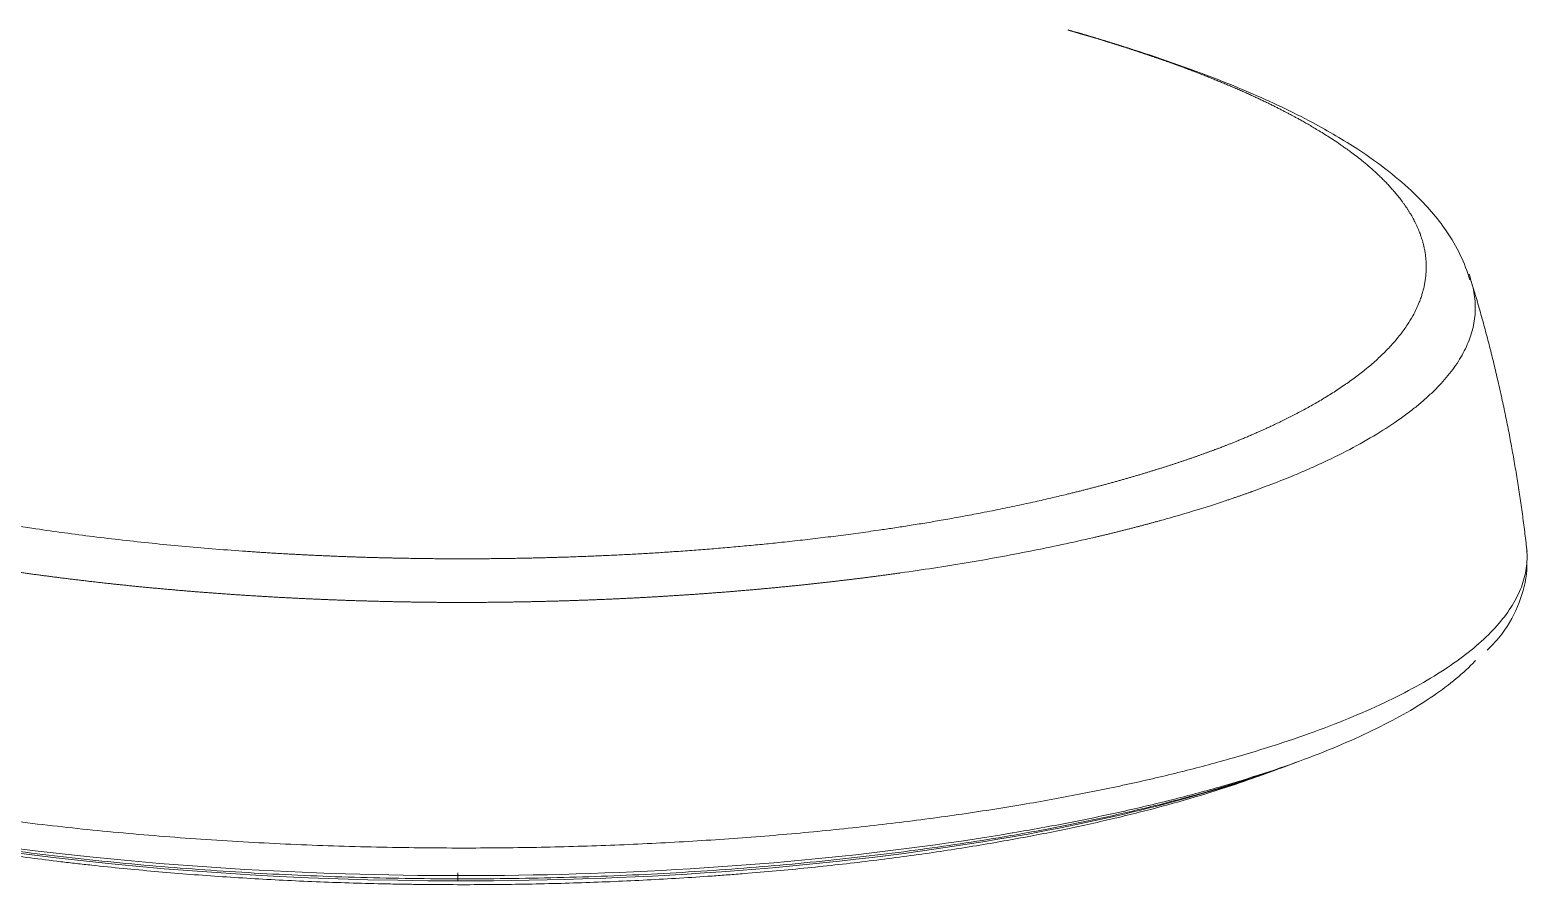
# Model space of a CAD drawing. Extents: x 12185 to 15344, y -91 to 2224.
# Drawn here: x 14115.8 to 14206.6, y 1997.7 to 2049.8 of the extents above; entities that cross this region are included whole.
import ezdxf

# ---------------------------------------------------------------- set-up
doc = ezdxf.new("R2010")
doc.units = 0
doc.header["$LTSCALE"] = 10
doc.header["$MEASUREMENT"] = 0
doc.layers.add('1', color=7, linetype='CONTINUOUS')

msp = doc.modelspace()

# ---------------------------------------------------------------- linework, layer by layer
at = {"layer": '1', "color": 7, "linetype": 'Continuous', "lineweight": 18}
for p, q in [((14191.724, 2004.993), (14192.744, 2005.365)), ((14190.337, 2004.486), (14191.436, 2004.888))]:
    msp.add_line(p, q, dxfattribs=at)
at = {"layer": '1', "color": 7, "linetype": 'Continuous', "lineweight": 13}
msp.add_line((14141.73, 1998.121), (14141.73, 1998.61), dxfattribs=at)
at = {"layer": '1', "color": 7, "linetype": 'Continuous', "lineweight": 18}
for centre, major_axis, ratio, start_param, end_param in [((14141.753, 2015.914), (63.726, -0.081), 0.274163, 3.495909, 5.26843), ((14141.752, 2015.138), (-62.05, 0.079), 0.274195, 0.641925, 1.570782), ((14141.752, 2015.138), (-62.05, 0.079), 0.274195, 2.127167, 2.49965), ((14141.752, 2015.138), (-62.05, 0.079), 0.274195, 1.570782, 2.127167)]:
    msp.add_ellipse(centre, major_axis=major_axis, ratio=ratio, start_param=start_param, end_param=end_param, dxfattribs=at)
for points, knots in [([(14203.136, 2034.602), (14202.836, 2035.629), (14201.989, 2037.418), (14200.058, 2039.637), (14198.19, 2041.25), (14196.199, 2042.669), (14193.438, 2044.292), (14189.555, 2046.137), (14184.626, 2048.009), (14180.747, 2049.2), (14178.739, 2049.756)], [0, 0, 0, 0, 0.148462, 0.269385, 0.349428, 0.435939, 0.547753, 0.684493, 0.845524, 1, 1, 1, 1]), ([(14203.231, 2034.486), (14203.241, 2034.453), (14203.25, 2034.42), (14203.362, 2034.028), (14203.426, 2033.669), (14203.507, 2032.597), (14203.413, 2031.89), (14203.125, 2031.024), (14203.059, 2030.851), (14202.91, 2030.508), (14202.744, 2030.167), (14202.546, 2029.83), (14202.333, 2029.496), (14202.218, 2029.33), (14201.854, 2028.837), (14201.581, 2028.514), (14201.126, 2028.034), (14200.967, 2027.875), (14200.634, 2027.558), (14200.286, 2027.241), (14199.904, 2026.927), (14199.505, 2026.612), (14199.297, 2026.454), (14198.647, 2025.983), (14198.178, 2025.669), (14196.668, 2024.734), (14195.523, 2024.119), (14193.92, 2023.371), (14193.591, 2023.223), (14192.916, 2022.928), (14192.57, 2022.782), (14191.506, 2022.346), (14190.764, 2022.061), (14189.989, 2021.781)], [0, 0, 0, 0, 0.006989, 0.006989, 0.083375, 0.083375, 0.236146, 0.236146, 0.274338, 0.274338, 0.312531, 0.350724, 0.350724, 0.388916, 0.388916, 0.465302, 0.465302, 0.503495, 0.503495, 0.541687, 0.57988, 0.57988, 0.618073, 0.618073, 0.694458, 0.694458, 0.847229, 0.847229, 0.885422, 0.885422, 0.923615, 0.923615, 1, 1, 1, 1]), ([(14141.755, 2017.674), (14141.712, 2017.674), (14141.625, 2017.674), (14141.492, 2017.675), (14141.353, 2017.675), (14141.209, 2017.676), (14141.06, 2017.677), (14140.905, 2017.678), (14140.745, 2017.679), (14140.581, 2017.68), (14140.411, 2017.681), (14140.235, 2017.683), (14140.055, 2017.685), (14139.869, 2017.687), (14139.678, 2017.689), (14139.482, 2017.691), (14139.281, 2017.694), (14139.075, 2017.697), (14138.863, 2017.701), (14138.646, 2017.704), (14138.424, 2017.708), (14138.197, 2017.713), (14137.965, 2017.717), (14137.728, 2017.723), (14137.485, 2017.728), (14137.238, 2017.734), (14136.985, 2017.741), (14136.727, 2017.748), (14136.464, 2017.755), (14136.196, 2017.763), (14135.923, 2017.771), (14135.644, 2017.78), (14135.361, 2017.79), (14135.073, 2017.8), (14134.779, 2017.811), (14134.481, 2017.822), (14134.178, 2017.835), (14133.869, 2017.847), (14133.556, 2017.861), (14133.238, 2017.875), (14132.915, 2017.89), (14132.587, 2017.906), (14132.254, 2017.923), (14131.916, 2017.941), (14131.574, 2017.959), (14131.226, 2017.978), (14130.874, 2017.999), (14130.518, 2018.02), (14130.156, 2018.042), (14129.79, 2018.065), (14129.419, 2018.09), (14129.044, 2018.115), (14128.173, 2018.176), (14126.815, 2018.279), (14124.981, 2018.437), (14123.166, 2018.613), (14121.37, 2018.807), (14119.595, 2019.019), (14117.843, 2019.247), (14116.519, 2019.435), (14115.586, 2019.576), (14115.011, 2019.664), (14114.374, 2019.765), (14113.677, 2019.88), (14112.921, 2020.008), (14112.107, 2020.151), (14111.239, 2020.31), (14110.274, 2020.494), (14109.262, 2020.695), (14108.246, 2020.906), (14107.311, 2021.109), (14106.454, 2021.302), (14105.672, 2021.485), (14105.103, 2021.622), (14104.722, 2021.716), (14104.502, 2021.771), (14104.285, 2021.825), (14104.069, 2021.88), (14103.855, 2021.934), (14103.643, 2021.989), (14103.432, 2022.044), (14103.224, 2022.099), (14103.017, 2022.154), (14102.812, 2022.209), (14102.609, 2022.264), (14102.407, 2022.319), (14102.207, 2022.374), (14102.009, 2022.429), (14101.813, 2022.484), (14101.618, 2022.539), (14101.425, 2022.594), (14101.234, 2022.649), (14101.044, 2022.704), (14100.856, 2022.759), (14100.67, 2022.814), (14100.486, 2022.869), (14100.303, 2022.923), (14100.122, 2022.978), (14099.942, 2023.033), (14099.765, 2023.088), (14099.588, 2023.143), (14099.414, 2023.197), (14099.241, 2023.252), (14099.07, 2023.306), (14098.9, 2023.361), (14098.732, 2023.415), (14098.565, 2023.469), (14098.401, 2023.523), (14098.237, 2023.578), (14098.075, 2023.632), (14097.915, 2023.686), (14097.756, 2023.739), (14097.599, 2023.793), (14097.444, 2023.847), (14097.289, 2023.9), (14097.137, 2023.954), (14096.985, 2024.007), (14096.836, 2024.06), (14096.687, 2024.114), (14096.54, 2024.167), (14096.395, 2024.219), (14096.251, 2024.272), (14096.108, 2024.325), (14095.967, 2024.377), (14095.828, 2024.43), (14095.689, 2024.482), (14095.598, 2024.517), (14095.552, 2024.534)], [0, 0, 0, 0, 0.002415, 0.004928, 0.007538, 0.010247, 0.013055, 0.01596, 0.018963, 0.022064, 0.025264, 0.028561, 0.031957, 0.03545, 0.039042, 0.042732, 0.04652, 0.050406, 0.05439, 0.058473, 0.062653, 0.066932, 0.071309, 0.075784, 0.080357, 0.085029, 0.089799, 0.094667, 0.099633, 0.104697, 0.10986, 0.115121, 0.12048, 0.125938, 0.131493, 0.137147, 0.142899, 0.148749, 0.154697, 0.160744, 0.166888, 0.17313, 0.179471, 0.18591, 0.192447, 0.199082, 0.205816, 0.212648, 0.219578, 0.226607, 0.233734, 0.240959, 0.248283, 0.284076, 0.319869, 0.355662, 0.391458, 0.427257, 0.463059, 0.49886, 0.509576, 0.521677, 0.535164, 0.550038, 0.566298, 0.583945, 0.602979, 0.623399, 0.648024, 0.671127, 0.692708, 0.712766, 0.731304, 0.748322, 0.753671, 0.758996, 0.764299, 0.769579, 0.774836, 0.78007, 0.785282, 0.79047, 0.795636, 0.800778, 0.805898, 0.810994, 0.816068, 0.821119, 0.826147, 0.831152, 0.836133, 0.841092, 0.846028, 0.850941, 0.855831, 0.860698, 0.865541, 0.870362, 0.875159, 0.879933, 0.884684, 0.889411, 0.894115, 0.898796, 0.903452, 0.908086, 0.912696, 0.917282, 0.921845, 0.926385, 0.930901, 0.935394, 0.939864, 0.944311, 0.948734, 0.953134, 0.957511, 0.961864, 0.966195, 0.970502, 0.974786, 0.979046, 0.983284, 0.987498, 0.991688, 0.995856, 1, 1, 1, 1]), ([(14187.976, 2024.413), (14187.951, 2024.403), (14187.901, 2024.384), (14187.825, 2024.356), (14187.748, 2024.327), (14187.672, 2024.298), (14187.594, 2024.27), (14187.517, 2024.241), (14187.439, 2024.212), (14187.36, 2024.183), (14187.281, 2024.154), (14187.202, 2024.126), (14187.122, 2024.097), (14187.042, 2024.068), (14186.961, 2024.039), (14186.88, 2024.01), (14186.799, 2023.98), (14186.717, 2023.951), (14186.634, 2023.922), (14186.551, 2023.893), (14186.468, 2023.864), (14186.384, 2023.835), (14186.3, 2023.805), (14186.215, 2023.776), (14186.13, 2023.747), (14186.045, 2023.717), (14185.959, 2023.688), (14185.872, 2023.658), (14185.785, 2023.629), (14185.698, 2023.6), (14185.61, 2023.57), (14185.521, 2023.541), (14185.433, 2023.511), (14185.343, 2023.481), (14185.254, 2023.452), (14185.163, 2023.422), (14185.073, 2023.393), (14184.981, 2023.363), (14184.89, 2023.333), (14184.798, 2023.303), (14184.705, 2023.274), (14184.612, 2023.244), (14184.518, 2023.214), (14184.424, 2023.184), (14184.329, 2023.154), (14184.234, 2023.125), (14184.139, 2023.095), (14184.043, 2023.065), (14183.946, 2023.035), (14183.849, 2023.005), (14183.751, 2022.975), (14183.653, 2022.945), (14183.555, 2022.915), (14183.456, 2022.885), (14183.356, 2022.855), (14183.256, 2022.825), (14183.155, 2022.795), (14183.054, 2022.765), (14182.953, 2022.735), (14182.85, 2022.705), (14182.748, 2022.675), (14182.645, 2022.645), (14182.541, 2022.615), (14182.437, 2022.585), (14182.332, 2022.554), (14182.227, 2022.524), (14182.121, 2022.494), (14182.015, 2022.464), (14181.908, 2022.434), (14181.8, 2022.404), (14181.693, 2022.374), (14181.584, 2022.344), (14181.475, 2022.314), (14181.366, 2022.284), (14181.256, 2022.254), (14181.145, 2022.223), (14181.034, 2022.193), (14180.923, 2022.163), (14180.811, 2022.133), (14180.698, 2022.103), (14180.585, 2022.073), (14180.471, 2022.043), (14180.357, 2022.013), (14180.242, 2021.983), (14180.127, 2021.953), (14180.011, 2021.923), (14179.894, 2021.893), (14179.777, 2021.863), (14179.66, 2021.833), (14179.542, 2021.803), (14179.423, 2021.774), (14179.304, 2021.744), (14179.184, 2021.714), (14179.064, 2021.684), (14178.943, 2021.654), (14178.822, 2021.624), (14178.7, 2021.595), (14178.334, 2021.506), (14177.689, 2021.353), (14176.723, 2021.132), (14175.647, 2020.897), (14174.457, 2020.649), (14173.263, 2020.414), (14172.118, 2020.2), (14171.08, 2020.015), (14170.089, 2019.847), (14169.147, 2019.694), (14168.255, 2019.555), (14167.277, 2019.41), (14166.189, 2019.256), (14164.969, 2019.094), (14163.737, 2018.94), (14162.493, 2018.794), (14161.309, 2018.665), (14160.188, 2018.551), (14159.131, 2018.45), (14158.068, 2018.355), (14156.999, 2018.266), (14155.925, 2018.183), (14154.9, 2018.11), (14153.923, 2018.045), (14152.997, 2017.989), (14152.068, 2017.938), (14151.137, 2017.891), (14150.202, 2017.849), (14149.266, 2017.812), (14148.598, 2017.788), (14148.199, 2017.775), (14148.067, 2017.771), (14147.932, 2017.767), (14147.794, 2017.763), (14147.652, 2017.759), (14147.506, 2017.755), (14147.357, 2017.75), (14147.205, 2017.746), (14147.049, 2017.742), (14146.889, 2017.738), (14146.726, 2017.734), (14146.559, 2017.73), (14146.389, 2017.726), (14146.216, 2017.722), (14146.038, 2017.718), (14145.858, 2017.714), (14145.674, 2017.711), (14145.486, 2017.707), (14145.294, 2017.704), (14145.1, 2017.7), (14144.901, 2017.697), (14144.699, 2017.694), (14144.494, 2017.691), (14144.285, 2017.689), (14144.073, 2017.686), (14143.857, 2017.684), (14143.637, 2017.682), (14143.414, 2017.68), (14143.188, 2017.678), (14142.957, 2017.677), (14142.724, 2017.676), (14142.487, 2017.675), (14142.246, 2017.674), (14142.002, 2017.674), (14141.838, 2017.674), (14141.755, 2017.674)], [0, 0, 0, 0, 0.002284, 0.004575, 0.006874, 0.009179, 0.011492, 0.013811, 0.016138, 0.018472, 0.020813, 0.023161, 0.025517, 0.027879, 0.030249, 0.032625, 0.035009, 0.0374, 0.039798, 0.042203, 0.044615, 0.047034, 0.049461, 0.051894, 0.054334, 0.056782, 0.059237, 0.061699, 0.064168, 0.066644, 0.069127, 0.071617, 0.074115, 0.076619, 0.079131, 0.08165, 0.084176, 0.086709, 0.089249, 0.091797, 0.094352, 0.096913, 0.099483, 0.102059, 0.104642, 0.107233, 0.109831, 0.112436, 0.115048, 0.117667, 0.120293, 0.122927, 0.125568, 0.128215, 0.13087, 0.133532, 0.136201, 0.138877, 0.141561, 0.144251, 0.146948, 0.149652, 0.152364, 0.155082, 0.157808, 0.16054, 0.16328, 0.166026, 0.16878, 0.17154, 0.174308, 0.177082, 0.179864, 0.182653, 0.185448, 0.188251, 0.191061, 0.193878, 0.196701, 0.199532, 0.20237, 0.205215, 0.208066, 0.210925, 0.213791, 0.216664, 0.219544, 0.22243, 0.225324, 0.228225, 0.231133, 0.234048, 0.236969, 0.239898, 0.242834, 0.245777, 0.248726, 0.251683, 0.272281, 0.295071, 0.320054, 0.347231, 0.376604, 0.400524, 0.423179, 0.444568, 0.46469, 0.483548, 0.50114, 0.52623, 0.551321, 0.57641, 0.601499, 0.626584, 0.647442, 0.668298, 0.689154, 0.710011, 0.730868, 0.751725, 0.769497, 0.787269, 0.80504, 0.82281, 0.840579, 0.858348, 0.876118, 0.878539, 0.881026, 0.883579, 0.886198, 0.888882, 0.891632, 0.894448, 0.897329, 0.900277, 0.90329, 0.906368, 0.909513, 0.912723, 0.915999, 0.919341, 0.922748, 0.926222, 0.929761, 0.933366, 0.937036, 0.940773, 0.944575, 0.948443, 0.952377, 0.956376, 0.960442, 0.964573, 0.968771, 0.973034, 0.977363, 0.981759, 0.98622, 0.990747, 0.995341, 1, 1, 1, 1]), ([(14141.695, 2000.119), (14139.949, 2000.121), (14138.203, 2000.142), (14134.723, 2000.223), (14132.989, 2000.283), (14129.543, 2000.44), (14127.832, 2000.538), (14124.443, 2000.772), (14122.766, 2000.907), (14119.456, 2001.214), (14117.823, 2001.386), (14114.614, 2001.766), (14113.037, 2001.973), (14109.948, 2002.422), (14108.437, 2002.664), (14105.491, 2003.18), (14104.055, 2003.454), (14101.269, 2004.033), (14099.919, 2004.338), (14097.311, 2004.977), (14096.055, 2005.31), (14093.643, 2006.004), (14092.489, 2006.365), (14090.289, 2007.11), (14089.244, 2007.494), (14087.27, 2008.285), (14086.341, 2008.691), (14084.606, 2009.523), (14083.8, 2009.948), (14082.315, 2010.815), (14081.637, 2011.257), (14080.411, 2012.153), (14079.865, 2012.609), (14078.907, 2013.529), (14078.497, 2013.995), (14077.813, 2014.933), (14077.541, 2015.406), (14077.136, 2016.356), (14077.003, 2016.833), (14076.89, 2017.706), (14076.887, 2018.101), (14076.932, 2018.496)], [0, 0, 0, 0, 0.050438, 0.050438, 0.100875, 0.100875, 0.151313, 0.151313, 0.20175, 0.20175, 0.252188, 0.252188, 0.302625, 0.302625, 0.353063, 0.353063, 0.4035, 0.4035, 0.453938, 0.453938, 0.504375, 0.504375, 0.554813, 0.554813, 0.605251, 0.605251, 0.655688, 0.655688, 0.706126, 0.706126, 0.756563, 0.756563, 0.807001, 0.807001, 0.857438, 0.857438, 0.907876, 0.907876, 0.958313, 0.958313, 1, 1, 1, 1]), ([(14206.577, 2018.354), (14206.598, 2018.165), (14206.631, 2017.601), (14206.52, 2016.662), (14206.128, 2015.541), (14205.478, 2014.431), (14204.571, 2013.334), (14203.412, 2012.255), (14202.006, 2011.199), (14200.358, 2010.169), (14198.474, 2009.171), (14196.363, 2008.208), (14194.032, 2007.283), (14191.492, 2006.401), (14188.752, 2005.566), (14185.823, 2004.779), (14182.717, 2004.046), (14179.446, 2003.368), (14177.165, 2002.955), (14176.002, 2002.758)], [0, 0, 0, 0, 0.030567, 0.091157, 0.151746, 0.212336, 0.272926, 0.333515, 0.394105, 0.454694, 0.515284, 0.575873, 0.636463, 0.697052, 0.757642, 0.818231, 0.878821, 0.93941, 1, 1, 1, 1]), ([(14204.19, 2012.131), (14204.522, 2012.444), (14205.353, 2013.348), (14206.189, 2014.966), (14206.605, 2016.513), (14206.608, 2017.366), (14206.598, 2017.557)], [0, 0, 0, 0, 0.202129, 0.562327, 0.902283, 1, 1, 1, 1]), ([(14175.431, 2001.043), (14176.574, 2001.237), (14178.815, 2001.644), (14182.026, 2002.312), (14185.077, 2003.035), (14187.953, 2003.809), (14190.644, 2004.633), (14193.139, 2005.501), (14195.427, 2006.411), (14197.5, 2007.36), (14199.35, 2008.342), (14200.968, 2009.355), (14202.348, 2010.395), (14203.118, 2011.114), (14203.465, 2011.482), (14203.476, 2011.493)], [0, 0, 0, 0, 0.083115, 0.16623, 0.249345, 0.332461, 0.415576, 0.498691, 0.581806, 0.664921, 0.748036, 0.831152, 0.914267, 0.997382, 1, 1, 1, 1]), ([(14093.046, 2004.644), (14093.329, 2004.54), (14094.431, 2004.144), (14095.596, 2003.762), (14097.387, 2003.212), (14098.318, 2002.945), (14099.766, 2002.555), (14100.258, 2002.427), (14100.883, 2002.27), (14101.009, 2002.239), (14101.262, 2002.176), (14101.388, 2002.145), (14101.77, 2002.052), (14102.026, 2001.991), (14103.314, 2001.688), (14104.368, 2001.456), (14106.525, 2001.014), (14108.728, 2000.592), (14111.025, 2000.211), (14113.369, 1999.851), (14114.564, 1999.681), (14116.393, 1999.442), (14117.009, 1999.365), (14117.941, 1999.253), (14118.254, 1999.217), (14118.725, 1999.163), (14118.882, 1999.145), (14119.197, 1999.11), (14120.615, 1998.954), (14122.045, 1998.813), (14124.608, 1998.586), (14127.19, 1998.384), (14129.811, 1998.229), (14132.451, 1998.097), (14133.781, 1998.043), (14135.791, 1997.98), (14136.463, 1997.962), (14137.475, 1997.94), (14137.813, 1997.933), (14138.321, 1997.925), (14138.49, 1997.922), (14138.83, 1997.917), (14138.999, 1997.914), (14140.524, 1997.895), (14141.874, 1997.89), (14144.564, 1997.904), (14145.904, 1997.924), (14148.572, 1997.987), (14149.902, 1998.031), (14152.55, 1998.142), (14153.869, 1998.21), (14155.839, 1998.33), (14156.495, 1998.373), (14157.476, 1998.443), (14157.966, 1998.478), (14158.455, 1998.516), (14158.781, 1998.541), (14158.944, 1998.554), (14160.409, 1998.672), (14161.692, 1998.788), (14164.22, 1999.044), (14166.713, 1999.321), (14169.132, 1999.644), (14171.514, 1999.989), (14172.687, 2000.172), (14173.841, 2000.368)], [0, 0, 0, 0, 0.015792, 0.060529, 0.060529, 0.105266, 0.105266, 0.127634, 0.127634, 0.133226, 0.133226, 0.138818, 0.138818, 0.150002, 0.150002, 0.194739, 0.194739, 0.239476, 0.284212, 0.284212, 0.328949, 0.328949, 0.351318, 0.351318, 0.362502, 0.362502, 0.368094, 0.368094, 0.373686, 0.418423, 0.418423, 0.463159, 0.507896, 0.507896, 0.552633, 0.552633, 0.575001, 0.575001, 0.586185, 0.586185, 0.591777, 0.591777, 0.597369, 0.597369, 0.642106, 0.642106, 0.686843, 0.686843, 0.73158, 0.73158, 0.776316, 0.776316, 0.798685, 0.798685, 0.809869, 0.815461, 0.815461, 0.821053, 0.821053, 0.86579, 0.86579, 0.910527, 0.955263, 0.955263, 1, 1, 1, 1]), ([(14173.841, 2000.368), (14174.94, 2000.554), (14177.089, 2000.944), (14179.14, 2001.37), (14180.641, 2001.704), (14181.135, 2001.817), (14181.745, 2001.962), (14181.867, 2001.991), (14182.109, 2002.049), (14182.23, 2002.079), (14182.591, 2002.167), (14182.83, 2002.226), (14184.013, 2002.525), (14184.927, 2002.772), (14186.691, 2003.279), (14188.283, 2003.766), (14189.766, 2004.277), (14190.432, 2004.521)], [0, 0, 0, 0, 0.170307, 0.340614, 0.340614, 0.425767, 0.425767, 0.447056, 0.447056, 0.468344, 0.468344, 0.510921, 0.510921, 0.681228, 0.681228, 0.851535, 1, 1, 1, 1]), ([(14174.861, 2000.801), (14175.987, 2000.991), (14178.194, 2001.392), (14181.359, 2002.05), (14184.365, 2002.761), (14187.2, 2003.524), (14189.741, 2004.3), (14191.286, 2004.833), (14191.981, 2005.087)], [0, 0, 0, 0, 0.170213, 0.340426, 0.510638, 0.680851, 0.851064, 1, 1, 1, 1]), ([(14099.71, 2002.733), (14099.931, 2002.678), (14100.154, 2002.624), (14101.921, 2002.196), (14103.53, 2001.844), (14106.867, 2001.184), (14108.594, 2000.877), (14112.149, 2000.309), (14113.977, 2000.049), (14117.716, 1999.58), (14119.627, 1999.371), (14123.515, 1999.004), (14125.491, 1998.847), (14129.489, 1998.586), (14131.511, 1998.482), (14135.581, 1998.33), (14137.63, 1998.282), (14141.733, 1998.24), (14143.788, 1998.246), (14147.885, 1998.315), (14149.927, 1998.377), (14153.977, 1998.555), (14155.986, 1998.671), (14159.952, 1998.958), (14161.909, 1999.128), (14165.752, 1999.519), (14167.638, 1999.741), (14171.32, 2000.234), (14173.117, 2000.506), (14174.861, 2000.801)], [0, 0, 0, 0, 0.011031, 0.011031, 0.087105, 0.087105, 0.16318, 0.16318, 0.239254, 0.239254, 0.315329, 0.315329, 0.391404, 0.391404, 0.467478, 0.467478, 0.543553, 0.543553, 0.619627, 0.619627, 0.695702, 0.695702, 0.771776, 0.771776, 0.847851, 0.847851, 0.923925, 0.923925, 1, 1, 1, 1]), ([(14176.002, 2002.759), (14174.723, 2002.543), (14173.416, 2002.339), (14170.755, 2001.956), (14169.399, 2001.777), (14166.645, 2001.446), (14165.247, 2001.293), (14162.416, 2001.015), (14160.982, 2000.89), (14158.086, 2000.667), (14156.623, 2000.569), (14153.676, 2000.402), (14152.192, 2000.333), (14149.209, 2000.222), (14147.711, 2000.182), (14144.706, 2000.128), (14143.2, 2000.116), (14141.695, 2000.118)], [0, 0, 0, 0, 0.125, 0.125, 0.25, 0.25, 0.375, 0.375, 0.5, 0.5, 0.625, 0.625, 0.75, 0.75, 0.875, 0.875, 1, 1, 1, 1])]:
    msp.add_open_spline(points, degree=3, knots=knots, dxfattribs=at)
at = {"layer": '1', "color": 7, "linetype": 'Continuous', "lineweight": 13}
for points, knots in [([(14178.762, 2049.775), (14178.777, 2049.771), (14178.904, 2049.734), (14179.049, 2049.692), (14179.197, 2049.649), (14179.252, 2049.633), (14179.306, 2049.617), (14179.361, 2049.601), (14179.415, 2049.585), (14179.469, 2049.569), (14179.524, 2049.553), (14179.578, 2049.537), (14179.632, 2049.521), (14179.686, 2049.505), (14179.74, 2049.489), (14179.795, 2049.473), (14179.849, 2049.457), (14179.903, 2049.441), (14179.957, 2049.424), (14180.01, 2049.408), (14180.064, 2049.392), (14180.118, 2049.376), (14180.172, 2049.36), (14180.225, 2049.344), (14180.279, 2049.328), (14180.333, 2049.311), (14180.386, 2049.295), (14180.44, 2049.279), (14180.493, 2049.263), (14180.546, 2049.247), (14180.6, 2049.23), (14180.653, 2049.214), (14180.706, 2049.198), (14180.759, 2049.181), (14180.813, 2049.165), (14180.866, 2049.149), (14180.919, 2049.132), (14180.972, 2049.116), (14181.025, 2049.1), (14181.077, 2049.083), (14181.13, 2049.067), (14181.183, 2049.051), (14181.236, 2049.034), (14181.288, 2049.018), (14181.341, 2049.001), (14181.393, 2048.985), (14181.446, 2048.968), (14181.498, 2048.952), (14181.551, 2048.936), (14181.603, 2048.919), (14181.655, 2048.903), (14181.708, 2048.886), (14181.76, 2048.869), (14181.812, 2048.853), (14181.864, 2048.836), (14181.916, 2048.82), (14181.968, 2048.803), (14182.02, 2048.787), (14182.072, 2048.77), (14182.124, 2048.753), (14182.175, 2048.737), (14182.227, 2048.72), (14182.279, 2048.703), (14182.33, 2048.687), (14182.382, 2048.67), (14182.433, 2048.653), (14182.485, 2048.637), (14182.536, 2048.62), (14182.587, 2048.603), (14182.639, 2048.586), (14182.69, 2048.57), (14182.741, 2048.553), (14182.792, 2048.536), (14182.843, 2048.519), (14182.894, 2048.502), (14182.945, 2048.486), (14182.996, 2048.469), (14183.046, 2048.452), (14183.097, 2048.435), (14183.148, 2048.418), (14183.199, 2048.401), (14183.249, 2048.384), (14183.3, 2048.367), (14183.35, 2048.35), (14183.4, 2048.334), (14183.451, 2048.317), (14183.501, 2048.3), (14183.551, 2048.283), (14183.602, 2048.266), (14183.652, 2048.249), (14183.702, 2048.232), (14183.752, 2048.214), (14183.802, 2048.197), (14183.852, 2048.18), (14183.901, 2048.163), (14183.951, 2048.146), (14184.001, 2048.129), (14184.05, 2048.112), (14184.1, 2048.095), (14184.15, 2048.078), (14184.199, 2048.061), (14184.248, 2048.043), (14184.298, 2048.026), (14184.347, 2048.009), (14184.386, 2047.996), (14184.422, 2047.983), (14184.465, 2047.968), (14184.534, 2047.943), (14184.63, 2047.909), (14184.752, 2047.866), (14184.899, 2047.814), (14185.071, 2047.752), (14185.269, 2047.68), (14185.491, 2047.599), (14185.737, 2047.508), (14186.007, 2047.407), (14186.3, 2047.296), (14186.591, 2047.184), (14186.874, 2047.074), (14187.141, 2046.968), (14187.407, 2046.862), (14187.672, 2046.755), (14187.936, 2046.647), (14188.199, 2046.538), (14188.461, 2046.428), (14188.732, 2046.313), (14189.01, 2046.193), (14189.291, 2046.07), (14189.563, 2045.949), (14189.827, 2045.83), (14190.082, 2045.713), (14190.328, 2045.598), (14190.566, 2045.485), (14190.796, 2045.375), (14191.018, 2045.267), (14191.232, 2045.162), (14191.439, 2045.058), (14191.638, 2044.957), (14191.83, 2044.859), (14192.014, 2044.763), (14192.176, 2044.678), (14192.327, 2044.597), (14192.482, 2044.514), (14192.667, 2044.413), (14192.882, 2044.295), (14193.125, 2044.158), (14193.395, 2044.004), (14193.69, 2043.831), (14194.009, 2043.639), (14194.35, 2043.429), (14194.71, 2043.199), (14194.995, 2043.011), (14195.221, 2042.858), (14195.402, 2042.734), (14195.634, 2042.57), (14195.915, 2042.366), (14196.239, 2042.122), (14196.601, 2041.837), (14196.994, 2041.51), (14197.293, 2041.246), (14197.497, 2041.058), (14197.601, 2040.96), (14197.706, 2040.86), (14197.81, 2040.757), (14197.915, 2040.653), (14198.019, 2040.546), (14198.123, 2040.438), (14198.227, 2040.327), (14198.33, 2040.214), (14198.433, 2040.099), (14198.535, 2039.982), (14198.636, 2039.863), (14198.736, 2039.742), (14198.835, 2039.618), (14198.933, 2039.493), (14199.029, 2039.365), (14199.124, 2039.235), (14199.217, 2039.103), (14199.308, 2038.969), (14199.397, 2038.833), (14199.483, 2038.694), (14199.568, 2038.553), (14199.65, 2038.411), (14199.729, 2038.266), (14199.806, 2038.118), (14199.879, 2037.969), (14199.95, 2037.818), (14200.017, 2037.664), (14200.064, 2037.549), (14200.097, 2037.463), (14200.121, 2037.401), (14200.152, 2037.314), (14200.191, 2037.202), (14200.234, 2037.066), (14200.281, 2036.905), (14200.33, 2036.72), (14200.377, 2036.51), (14200.42, 2036.275), (14200.456, 2036.016), (14200.475, 2035.793), (14200.484, 2035.614), (14200.488, 2035.489), (14200.489, 2035.364), (14200.487, 2035.238), (14200.482, 2035.113), (14200.474, 2034.988), (14200.463, 2034.862), (14200.45, 2034.737), (14200.434, 2034.612), (14200.415, 2034.487), (14200.394, 2034.361), (14200.369, 2034.236), (14200.342, 2034.111), (14200.316, 2034.004), (14200.286, 2033.89), (14200.244, 2033.742), (14200.172, 2033.517), (14200.061, 2033.216), (14199.897, 2032.838), (14199.665, 2032.386), (14199.346, 2031.86), (14198.916, 2031.262), (14198.472, 2030.738), (14198.069, 2030.313), (14197.764, 2030.012), (14197.45, 2029.72), (14197.127, 2029.436), (14196.796, 2029.161), (14196.459, 2028.895), (14196.117, 2028.637), (14195.772, 2028.387), (14195.423, 2028.145), (14195.073, 2027.912), (14194.722, 2027.687), (14194.371, 2027.47), (14194.022, 2027.261), (14193.674, 2027.06), (14193.33, 2026.866), (14192.989, 2026.68), (14192.653, 2026.502), (14192.323, 2026.331), (14191.998, 2026.167), (14191.681, 2026.011), (14191.37, 2025.862), (14191.069, 2025.72), (14190.775, 2025.584), (14190.491, 2025.456), (14190.217, 2025.334), (14189.954, 2025.219), (14189.701, 2025.111), (14189.459, 2025.009), (14189.23, 2024.913), (14189.012, 2024.824), (14188.807, 2024.74), (14188.615, 2024.663), (14188.436, 2024.592), (14188.271, 2024.527), (14188.119, 2024.468), (14188.022, 2024.431), (14187.976, 2024.413)], [0, 0, 0, 0, 0.00064, 0.005479, 0.006268, 0.007058, 0.007847, 0.008636, 0.009425, 0.010214, 0.011004, 0.011793, 0.012582, 0.013371, 0.014161, 0.01495, 0.015739, 0.016529, 0.017318, 0.018107, 0.018896, 0.019686, 0.020475, 0.021264, 0.022054, 0.022843, 0.023632, 0.024422, 0.025211, 0.026, 0.02679, 0.027579, 0.028368, 0.029157, 0.029947, 0.030736, 0.031525, 0.032315, 0.033104, 0.033893, 0.034683, 0.035472, 0.036261, 0.037051, 0.03784, 0.038629, 0.039419, 0.040208, 0.040997, 0.041787, 0.042576, 0.043365, 0.044155, 0.044944, 0.045733, 0.046523, 0.047312, 0.048101, 0.048891, 0.04968, 0.050469, 0.051259, 0.052048, 0.052837, 0.053627, 0.054416, 0.055205, 0.055995, 0.056784, 0.057573, 0.058362, 0.059152, 0.059941, 0.06073, 0.061519, 0.062309, 0.063098, 0.063887, 0.064676, 0.065466, 0.066255, 0.067044, 0.067833, 0.068623, 0.069412, 0.070201, 0.07099, 0.071779, 0.072568, 0.073358, 0.074147, 0.074936, 0.075725, 0.076514, 0.077303, 0.078093, 0.078882, 0.079671, 0.08046, 0.081249, 0.082038, 0.082827, 0.083616, 0.084405, 0.085194, 0.085465, 0.086162, 0.087285, 0.088835, 0.090811, 0.093213, 0.096042, 0.099297, 0.102979, 0.107086, 0.111619, 0.116579, 0.121965, 0.126585, 0.131225, 0.135885, 0.140565, 0.145265, 0.149985, 0.154726, 0.159486, 0.164836, 0.170076, 0.175206, 0.180225, 0.185133, 0.189931, 0.194619, 0.199195, 0.203661, 0.208016, 0.212261, 0.216394, 0.220417, 0.224328, 0.228129, 0.230784, 0.23414, 0.238196, 0.242953, 0.24841, 0.254567, 0.261424, 0.268982, 0.277239, 0.286196, 0.295852, 0.299146, 0.303945, 0.310249, 0.318056, 0.327367, 0.338182, 0.350502, 0.364329, 0.367916, 0.371575, 0.375306, 0.379109, 0.382983, 0.386929, 0.390947, 0.395037, 0.399198, 0.403431, 0.407736, 0.412113, 0.416561, 0.421081, 0.425672, 0.430336, 0.435071, 0.439878, 0.444757, 0.449707, 0.454729, 0.459824, 0.46499, 0.470228, 0.475538, 0.48092, 0.486373, 0.491899, 0.497496, 0.498858, 0.501103, 0.504229, 0.508238, 0.513129, 0.518902, 0.525557, 0.533093, 0.541512, 0.550812, 0.560994, 0.565489, 0.569983, 0.574477, 0.57897, 0.583464, 0.587958, 0.592452, 0.596946, 0.60144, 0.605933, 0.610427, 0.61492, 0.619414, 0.623907, 0.626452, 0.631781, 0.639893, 0.650788, 0.664467, 0.680931, 0.700179, 0.722209, 0.747027, 0.758634, 0.769978, 0.781059, 0.791879, 0.802439, 0.812738, 0.822776, 0.832552, 0.842065, 0.851317, 0.860307, 0.869036, 0.877503, 0.885709, 0.893653, 0.901335, 0.908756, 0.915915, 0.922812, 0.929447, 0.93582, 0.941932, 0.947781, 0.953369, 0.958695, 0.963759, 0.968561, 0.973102, 0.977381, 0.981398, 0.985153, 0.988647, 0.991878, 0.994847, 0.997555, 1, 1, 1, 1]), ([(14141.752, 2015.024), (14141.71, 2015.024), (14141.626, 2015.024), (14141.501, 2015.025), (14141.375, 2015.025), (14141.249, 2015.026), (14141.124, 2015.027), (14140.998, 2015.028), (14140.872, 2015.028), (14140.746, 2015.029), (14140.62, 2015.03), (14140.494, 2015.031), (14140.367, 2015.033), (14140.241, 2015.034), (14140.114, 2015.035), (14139.988, 2015.036), (14139.861, 2015.038), (14139.734, 2015.039), (14139.608, 2015.041), (14139.481, 2015.043), (14139.354, 2015.045), (14139.226, 2015.046), (14139.099, 2015.048), (14138.972, 2015.05), (14138.844, 2015.052), (14138.717, 2015.054), (14138.589, 2015.057), (14138.461, 2015.059), (14138.333, 2015.061), (14138.205, 2015.064), (14138.077, 2015.066), (14137.948, 2015.069), (14137.82, 2015.072), (14137.691, 2015.075), (14137.562, 2015.077), (14137.433, 2015.08), (14137.304, 2015.083), (14137.175, 2015.086), (14137.046, 2015.09), (14136.916, 2015.093), (14136.786, 2015.096), (14136.657, 2015.1), (14136.527, 2015.103), (14136.396, 2015.107), (14136.266, 2015.111), (14136.136, 2015.114), (14136.005, 2015.118), (14135.875, 2015.122), (14135.744, 2015.126), (14135.613, 2015.13), (14135.482, 2015.135), (14135.351, 2015.139), (14135.219, 2015.143), (14135.088, 2015.148), (14134.956, 2015.152), (14134.824, 2015.157), (14134.693, 2015.162), (14134.561, 2015.167), (14134.429, 2015.171), (14134.296, 2015.176), (14134.164, 2015.181), (14134.032, 2015.187), (14133.899, 2015.192), (14133.766, 2015.197), (14133.634, 2015.203), (14133.501, 2015.208), (14133.368, 2015.214), (14133.235, 2015.22), (14133.101, 2015.225), (14132.968, 2015.231), (14132.835, 2015.237), (14132.701, 2015.243), (14132.568, 2015.249), (14132.434, 2015.256), (14132.3, 2015.262), (14132.166, 2015.269), (14132.032, 2015.275), (14131.898, 2015.282), (14131.764, 2015.288), (14131.63, 2015.295), (14131.495, 2015.302), (14131.361, 2015.309), (14131.226, 2015.316), (14131.092, 2015.323), (14130.957, 2015.331), (14130.822, 2015.338), (14130.687, 2015.345), (14130.552, 2015.353), (14130.417, 2015.361), (14130.282, 2015.368), (14130.147, 2015.376), (14130.012, 2015.384), (14129.877, 2015.392), (14129.741, 2015.4), (14129.606, 2015.409), (14129.47, 2015.417), (14129.335, 2015.425), (14129.199, 2015.434), (14129.063, 2015.443), (14128.927, 2015.451), (14128.791, 2015.46), (14128.655, 2015.469), (14128.519, 2015.478), (14128.383, 2015.487), (14128.247, 2015.496), (14128.111, 2015.506), (14127.974, 2015.515), (14127.838, 2015.524), (14127.702, 2015.534), (14127.565, 2015.544), (14127.429, 2015.554), (14127.292, 2015.563), (14127.155, 2015.573), (14127.019, 2015.583), (14126.882, 2015.594), (14126.745, 2015.604), (14126.608, 2015.614), (14126.471, 2015.625), (14126.334, 2015.635), (14126.197, 2015.646), (14126.06, 2015.657), (14125.923, 2015.668), (14125.786, 2015.679), (14125.649, 2015.69), (14125.512, 2015.701), (14125.374, 2015.712), (14125.237, 2015.724), (14125.1, 2015.735), (14124.962, 2015.747), (14124.825, 2015.759), (14124.687, 2015.771), (14124.55, 2015.782), (14124.412, 2015.794), (14124.275, 2015.807), (14124.137, 2015.819), (14123.999, 2015.831), (14123.862, 2015.844), (14123.724, 2015.856), (14123.586, 2015.869), (14123.448, 2015.882), (14123.311, 2015.894), (14123.173, 2015.907), (14123.035, 2015.921), (14122.897, 2015.934), (14122.759, 2015.947), (14122.621, 2015.96), (14122.483, 2015.974), (14122.346, 2015.988), (14122.208, 2016.001), (14122.07, 2016.015), (14121.932, 2016.029), (14121.794, 2016.043), (14121.656, 2016.057), (14121.518, 2016.071), (14121.38, 2016.086), (14121.242, 2016.1), (14121.104, 2016.115), (14120.966, 2016.13), (14120.828, 2016.144), (14120.69, 2016.159), (14120.552, 2016.174), (14120.413, 2016.189), (14120.275, 2016.205), (14120.137, 2016.22), (14119.999, 2016.235), (14119.861, 2016.251), (14119.723, 2016.267), (14119.586, 2016.282), (14119.448, 2016.298), (14119.31, 2016.314), (14119.172, 2016.33), (14119.034, 2016.347), (14118.896, 2016.363), (14118.758, 2016.379), (14118.62, 2016.396), (14118.482, 2016.412), (14118.344, 2016.429), (14118.207, 2016.446), (14118.069, 2016.463), (14117.931, 2016.48), (14117.794, 2016.497), (14117.656, 2016.515), (14117.518, 2016.532), (14117.381, 2016.55), (14117.243, 2016.567), (14117.106, 2016.585), (14116.968, 2016.603), (14116.831, 2016.621), (14116.693, 2016.639), (14116.556, 2016.657), (14116.419, 2016.675), (14116.281, 2016.694), (14116.144, 2016.712), (14116.007, 2016.731), (14115.87, 2016.75), (14115.733, 2016.769), (14115.596, 2016.788), (14115.459, 2016.807), (14115.322, 2016.826), (14115.185, 2016.845), (14115.048, 2016.864), (14114.284, 2016.974), (14112.896, 2017.182), (14110.91, 2017.506), (14108.945, 2017.856), (14107.007, 2018.23), (14105.1, 2018.628), (14103.639, 2018.958), (14102.605, 2019.204), (14101.986, 2019.356), (14101.391, 2019.506), (14100.821, 2019.652), (14100.275, 2019.796), (14099.752, 2019.938), (14099.253, 2020.076), (14098.776, 2020.21), (14098.321, 2020.341), (14097.888, 2020.469), (14097.476, 2020.593), (14097.084, 2020.712), (14096.713, 2020.828), (14096.362, 2020.939), (14096.03, 2021.046), (14095.716, 2021.148), (14095.421, 2021.246), (14095.144, 2021.339), (14094.885, 2021.427), (14094.643, 2021.511), (14094.418, 2021.589), (14094.21, 2021.663), (14094.018, 2021.731), (14093.842, 2021.794), (14093.681, 2021.852), (14093.58, 2021.889), (14093.532, 2021.907)], [0, 0, 0, 0, 0.002266, 0.004534, 0.006802, 0.009072, 0.011344, 0.013617, 0.015891, 0.018167, 0.020445, 0.022724, 0.025005, 0.027287, 0.029572, 0.031858, 0.034146, 0.036436, 0.038728, 0.041023, 0.043319, 0.045617, 0.047918, 0.050221, 0.052526, 0.054833, 0.057143, 0.059455, 0.06177, 0.064088, 0.066408, 0.06873, 0.071056, 0.073384, 0.075715, 0.078049, 0.080386, 0.082726, 0.085069, 0.087415, 0.089764, 0.092116, 0.094472, 0.09683, 0.099191, 0.101555, 0.103923, 0.106293, 0.108666, 0.111043, 0.113422, 0.115804, 0.118189, 0.120577, 0.122967, 0.125361, 0.127757, 0.130156, 0.132558, 0.134963, 0.137371, 0.139781, 0.142194, 0.14461, 0.147029, 0.14945, 0.151874, 0.1543, 0.15673, 0.159162, 0.161596, 0.164033, 0.166473, 0.168915, 0.17136, 0.173807, 0.176257, 0.17871, 0.181165, 0.183622, 0.186082, 0.188545, 0.19101, 0.193478, 0.195948, 0.198421, 0.200896, 0.203373, 0.205854, 0.208336, 0.210821, 0.213309, 0.215799, 0.218292, 0.220787, 0.223285, 0.225785, 0.228288, 0.230793, 0.2333, 0.23581, 0.238323, 0.240838, 0.243355, 0.245875, 0.248397, 0.250922, 0.253449, 0.255979, 0.258511, 0.261046, 0.263583, 0.266122, 0.268664, 0.271209, 0.273755, 0.276305, 0.278856, 0.28141, 0.283967, 0.286526, 0.289087, 0.291651, 0.294217, 0.296785, 0.299356, 0.30193, 0.304506, 0.307084, 0.309665, 0.312248, 0.314833, 0.317421, 0.320011, 0.322604, 0.325199, 0.327796, 0.330396, 0.332998, 0.335602, 0.338209, 0.340819, 0.34343, 0.346045, 0.348661, 0.35128, 0.353901, 0.356525, 0.359151, 0.361779, 0.36441, 0.367042, 0.369678, 0.372315, 0.374955, 0.377598, 0.380242, 0.382889, 0.385538, 0.38819, 0.390843, 0.393499, 0.396158, 0.398818, 0.401481, 0.404146, 0.406813, 0.409482, 0.412154, 0.414828, 0.417504, 0.420182, 0.422863, 0.425545, 0.42823, 0.430917, 0.433606, 0.436298, 0.438991, 0.441687, 0.444384, 0.447084, 0.449786, 0.45249, 0.455197, 0.457905, 0.460615, 0.463328, 0.466042, 0.468759, 0.471478, 0.474198, 0.476921, 0.479646, 0.482373, 0.485102, 0.487833, 0.490566, 0.493301, 0.496038, 0.498777, 0.501518, 0.54204, 0.583029, 0.624461, 0.666308, 0.708542, 0.751133, 0.766133, 0.780699, 0.79483, 0.808526, 0.821787, 0.834611, 0.846999, 0.858951, 0.870467, 0.881547, 0.892191, 0.9024, 0.912175, 0.921515, 0.930422, 0.938897, 0.946939, 0.95455, 0.961731, 0.968482, 0.974803, 0.980697, 0.986162, 0.991201, 0.995813, 1, 1, 1, 1]), ([(14189.989, 2021.781), (14189.964, 2021.772), (14189.914, 2021.754), (14189.837, 2021.727), (14189.758, 2021.698), (14189.678, 2021.669), (14189.595, 2021.64), (14189.511, 2021.61), (14189.424, 2021.58), (14189.336, 2021.549), (14189.246, 2021.517), (14189.154, 2021.485), (14189.059, 2021.452), (14188.963, 2021.419), (14188.865, 2021.385), (14188.765, 2021.351), (14188.662, 2021.316), (14188.558, 2021.28), (14188.451, 2021.244), (14188.342, 2021.208), (14188.231, 2021.171), (14188.118, 2021.134), (14188.003, 2021.096), (14187.886, 2021.057), (14187.766, 2021.018), (14187.644, 2020.979), (14187.52, 2020.939), (14187.394, 2020.898), (14187.266, 2020.857), (14187.135, 2020.816), (14187.002, 2020.774), (14186.866, 2020.732), (14186.728, 2020.689), (14186.588, 2020.645), (14186.445, 2020.602), (14186.3, 2020.558), (14186.153, 2020.513), (14186.003, 2020.468), (14185.85, 2020.423), (14185.695, 2020.377), (14185.538, 2020.33), (14185.378, 2020.284), (14185.216, 2020.237), (14185.05, 2020.189), (14184.883, 2020.142), (14184.713, 2020.093), (14184.54, 2020.045), (14184.364, 2019.996), (14184.186, 2019.947), (14184.005, 2019.897), (14183.821, 2019.847), (14183.635, 2019.797), (14183.446, 2019.746), (14183.254, 2019.695), (14183.06, 2019.644), (14182.862, 2019.592), (14182.662, 2019.541), (14182.459, 2019.489), (14182.253, 2019.436), (14182.044, 2019.384), (14181.832, 2019.331), (14181.618, 2019.278), (14181.4, 2019.224), (14181.18, 2019.171), (14180.956, 2019.117), (14180.73, 2019.063), (14180.5, 2019.009), (14179.73, 2018.829), (14178.403, 2018.533), (14176.488, 2018.139), (14174.546, 2017.77), (14172.583, 2017.426), (14170.603, 2017.108), (14169.188, 2016.9), (14168.361, 2016.784), (14168.125, 2016.752), (14167.889, 2016.719), (14167.652, 2016.687), (14167.415, 2016.655), (14167.177, 2016.624), (14166.939, 2016.593), (14166.7, 2016.562), (14166.46, 2016.531), (14166.22, 2016.501), (14165.98, 2016.471), (14165.739, 2016.441), (14165.498, 2016.412), (14165.256, 2016.382), (14165.014, 2016.354), (14164.772, 2016.325), (14164.529, 2016.297), (14164.285, 2016.269), (14164.041, 2016.241), (14163.797, 2016.214), (14163.553, 2016.186), (14163.307, 2016.16), (14163.062, 2016.133), (14162.816, 2016.107), (14162.57, 2016.081), (14162.323, 2016.056), (14162.076, 2016.03), (14161.829, 2016.005), (14161.581, 2015.981), (14161.333, 2015.956), (14161.085, 2015.932), (14160.836, 2015.908), (14160.588, 2015.885), (14160.338, 2015.862), (14160.089, 2015.839), (14159.839, 2015.817), (14159.589, 2015.794), (14159.338, 2015.773), (14159.087, 2015.751), (14158.836, 2015.73), (14158.585, 2015.709), (14158.333, 2015.688), (14158.082, 2015.668), (14157.829, 2015.648), (14157.577, 2015.628), (14157.325, 2015.609), (14157.072, 2015.59), (14156.819, 2015.571), (14156.566, 2015.553), (14156.312, 2015.534), (14156.058, 2015.517), (14155.805, 2015.499), (14155.551, 2015.482), (14155.296, 2015.465), (14155.042, 2015.449), (14154.787, 2015.432), (14154.533, 2015.416), (14154.278, 2015.401), (14154.023, 2015.386), (14153.767, 2015.371), (14153.512, 2015.356), (14153.257, 2015.342), (14153.001, 2015.328), (14152.745, 2015.314), (14152.489, 2015.301), (14152.233, 2015.288), (14151.977, 2015.275), (14151.721, 2015.262), (14151.465, 2015.25), (14151.209, 2015.239), (14150.952, 2015.227), (14150.696, 2015.216), (14150.44, 2015.205), (14150.183, 2015.195), (14149.927, 2015.184), (14149.67, 2015.175), (14149.413, 2015.165), (14149.157, 2015.156), (14148.901, 2015.147), (14148.644, 2015.138), (14148.388, 2015.13), (14148.131, 2015.122), (14147.875, 2015.114), (14147.619, 2015.107), (14147.363, 2015.1), (14147.107, 2015.093), (14146.851, 2015.087), (14146.596, 2015.081), (14146.34, 2015.075), (14146.085, 2015.07), (14145.83, 2015.064), (14145.575, 2015.06), (14145.32, 2015.055), (14145.065, 2015.051), (14144.81, 2015.047), (14144.555, 2015.043), (14144.301, 2015.04), (14144.046, 2015.037), (14143.791, 2015.034), (14143.537, 2015.032), (14143.282, 2015.03), (14143.027, 2015.028), (14142.772, 2015.027), (14142.517, 2015.026), (14142.262, 2015.025), (14142.007, 2015.024), (14141.837, 2015.024), (14141.752, 2015.024)], [0, 0, 0, 0, 0.002165, 0.004379, 0.006641, 0.008953, 0.011313, 0.013722, 0.016181, 0.018688, 0.021244, 0.02385, 0.026504, 0.029208, 0.031961, 0.034763, 0.037615, 0.040515, 0.043465, 0.046465, 0.049513, 0.052611, 0.055759, 0.058956, 0.062202, 0.065498, 0.068844, 0.072239, 0.075684, 0.079178, 0.082722, 0.086315, 0.089959, 0.093652, 0.097395, 0.101187, 0.10503, 0.108922, 0.112864, 0.116856, 0.120898, 0.124989, 0.129131, 0.133322, 0.137563, 0.141854, 0.146195, 0.150586, 0.155027, 0.159517, 0.164058, 0.168648, 0.173289, 0.177979, 0.182719, 0.187509, 0.192348, 0.197238, 0.202177, 0.207166, 0.212204, 0.217292, 0.22243, 0.227618, 0.232855, 0.238141, 0.243477, 0.248863, 0.291692, 0.334068, 0.375961, 0.417344, 0.45819, 0.498475, 0.503189, 0.507904, 0.51262, 0.517337, 0.522055, 0.526774, 0.531494, 0.536215, 0.540936, 0.545658, 0.550381, 0.555104, 0.559828, 0.564553, 0.569278, 0.574003, 0.578729, 0.583455, 0.588182, 0.592908, 0.597635, 0.602362, 0.607089, 0.611816, 0.616543, 0.62127, 0.625997, 0.630723, 0.63545, 0.640176, 0.644901, 0.649626, 0.654351, 0.659075, 0.663799, 0.668522, 0.673244, 0.677966, 0.682687, 0.687408, 0.692128, 0.696847, 0.701565, 0.706283, 0.711, 0.715716, 0.720431, 0.725145, 0.729858, 0.73457, 0.739281, 0.743992, 0.748701, 0.753409, 0.758116, 0.762821, 0.767526, 0.772229, 0.776931, 0.781631, 0.78633, 0.791028, 0.795724, 0.800419, 0.805112, 0.809804, 0.814494, 0.819182, 0.823869, 0.828554, 0.833237, 0.837918, 0.842597, 0.847274, 0.851949, 0.856621, 0.86129, 0.865957, 0.870621, 0.875282, 0.879939, 0.884594, 0.889245, 0.893892, 0.898535, 0.903175, 0.907811, 0.912442, 0.917069, 0.921692, 0.92631, 0.930926, 0.935538, 0.940147, 0.944754, 0.949359, 0.953963, 0.958565, 0.963167, 0.967768, 0.972369, 0.976971, 0.981574, 0.986177, 0.990783, 0.99539, 1, 1, 1, 1])]:
    msp.add_open_spline(points, degree=3, knots=knots, dxfattribs=at)
at = {"layer": '1', "color": 7, "linetype": 'Continuous', "lineweight": 18}
for points, degree in [([(14206.608, 2018.11), (14205.652, 2026.71), (14203.088, 2034.954)], 2), ([(14175.371, 2001.032), (14175.387, 2001.035), (14175.403, 2001.038), (14175.419, 2001.041)], 3)]:
    msp.add_open_spline(points, degree=degree, dxfattribs=at)

doc.saveas('drawing.dxf')
